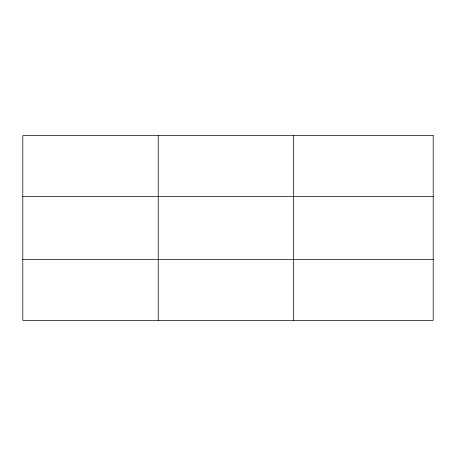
<?xml version="1.0" encoding="UTF-8"?>
<svg xmlns="http://www.w3.org/2000/svg" width="456" height="456" viewBox="0 0 456 456"><rect width="100%" height="100%" fill="white"/><g stroke="black" fill="none" stroke-linecap="round" stroke-linejoin="round"><path stroke-width="0.68" d="M158.232 135.643L158.232 320.357M293.664 135.643L293.664 320.357M22.8 196.599L433.2 196.599M22.8 259.401L433.2 259.401M433.2 135.643L433.2 320.357L22.8 320.357L22.8 135.643L433.2 135.643"/></g></svg>
